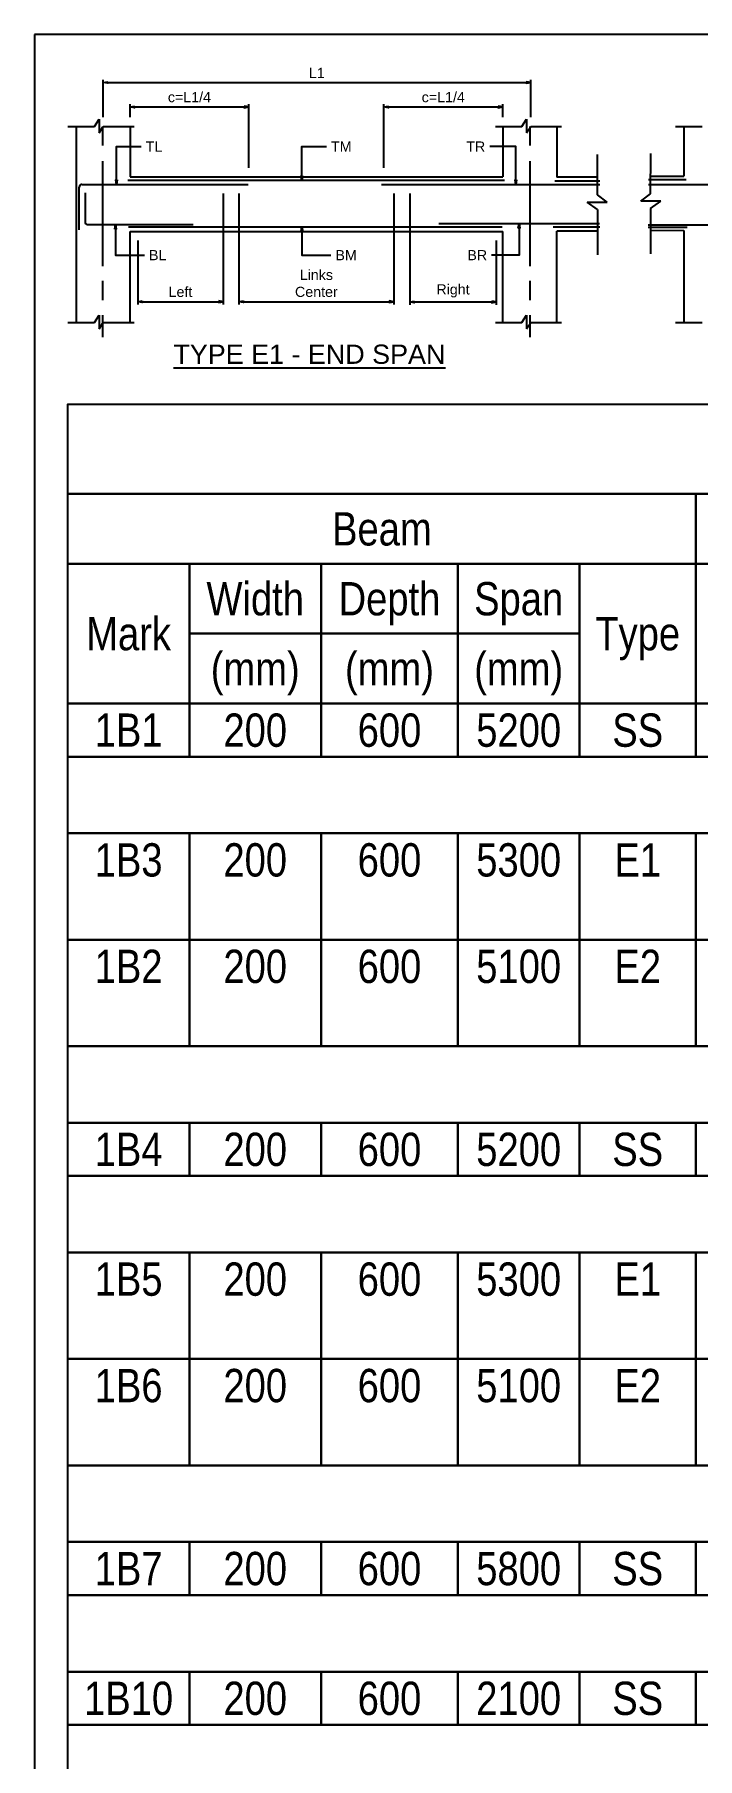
# Model space of a CAD drawing. Extents: x 0 to 206258, y -403073 to 0.
# Drawn here: x 123513 to 125504, y -185036 to -179854 of the extents above; entities that cross this region are included whole.
import ezdxf
from ezdxf.enums import TextEntityAlignment as Align

# ---------------------------------------------------------------- set-up
doc = ezdxf.new("R2010")
doc.units = 0
doc.header["$LTSCALE"] = 1000
for name, color, linetype in [('1', 1, 'Continuous'), ('3', 3, 'Continuous'), ('DIMENSION', 4, 'Continuous'), ('Dimension Line', 5, 'Continuous'), ('INFORMATION', 4, 'Continuous'), ('SHADOW-253', 253, 'Continuous'), ('T200', 231, 'Continuous')]:
    doc.layers.add(name, color=color, linetype=linetype)
for name, color, linetype, true_color in [('Quantity Table Line', 171, 'Continuous', 0xaaaaff), ('Quantity Table Line 2', 171, 'Continuous', 0xaaaaff), ('Quantity Table Text', 8, 'Continuous', 0x414141)]:
    doc.layers.add(name, color=color, linetype=linetype, true_color=true_color)
doc.styles.add('Dimension Text', font='ARIALN.TTF', dxfattribs={"height": 100})
doc.styles.add('Quantity Table Text', font='ARIALN.TTF', dxfattribs={"height": 100})
doc.styles.get("Standard").update_dxf_attribs({"font": 'arial.ttf', "height": 1})
doc.dimstyles.get("Standard").update_dxf_attribs({"dimtxt": 100, "dimasz": 30, "dimexe": 48.3, "dimexo": 103.5, "dimgap": 30, "dimtad": 1, "dimtoh": 1, "dimdec": 1, "dimdsep": 46, "dimtxsty": 'Dimension Text', "dimblk": 'PCDIM_TICK', "dimcen": 0.09, "dimclrd": 5, "dimclre": 5, "dimclrt": 5, "dimadec": 1, "dimazin": 0, "dimtp": 1, "dimtm": 1, "dimtfac": 1, "dimtdec": 4, "dimtofl": 0, "dimtmove": 0, "dimatfit": 3, "dimfxl": 1, "dimtolj": 1, "dimtzin": 0, "dimarcsym": 0})

# ---------------------------------------------------------------- blocks, each defined once
blk = doc.blocks.new('*U2586')
at = {"layer": 'DIMENSION', "transparency": 16777216}
for points in [[(123732.8, -179996.5), (123732.8, -180001.1), (123719.2, -179998.8)], [(124989.5, -179996.5), (124989.5, -180001.1), (125003.1, -179998.8)]]:
    blk.add_hatch(color=7, dxfattribs=at).paths.add_polyline_path(points)
for p, q in [((123719.2, -180103.2), (123719.2, -179990.7)), ((123732.8, -179998.8), (124989.5, -179998.8)), ((125003.1, -180103.2), (125003.1, -179990.7))]:
    blk.add_line(p, q, dxfattribs=at)
for points in [[(123732.8, -179996.5), (123732.8, -180001.1), (123719.2, -179998.8), (123719.2, -179998.8)], [(124989.5, -179996.5), (124989.5, -180001.1), (125003.1, -179998.8), (125003.1, -179998.8)]]:
    blk.add_lwpolyline(points, close=True, dxfattribs=at)
at = {"layer": 'DIMENSION', "color": 40, "transparency": 16777216, "insert": (124361.1, -179969.8), "char_height": 30.61, "width": 30.053, "attachment_point": 5}
blk.add_mtext('\\A1;L1', dxfattribs=at)
blk = doc.blocks.new('PCDIM_TICK')
at = {"layer": 'Dimension Line', "color": 0, "transparency": 33554687}
for p, q in [((1.15, 1.15), (-1.15, -1.15)), ((1.61, 0), (0, 0))]:
    blk.add_line(p, q, dxfattribs=at)
blk = doc.blocks.new('*U2587')
at = {"layer": 'DIMENSION', "transparency": 16777216}
for points in [[(123813.8, -180069.9), (123813.8, -180074.5), (123800.2, -180072.2)], [(124142.8, -180069.9), (124142.8, -180074.5), (124156.4, -180072.2)]]:
    blk.add_hatch(color=7, dxfattribs=at).paths.add_polyline_path(points)
for p, q in [((123800.2, -180103.2), (123800.2, -180064)), ((124156.4, -180254.6), (124156.4, -180064)), ((123813.8, -180072.2), (124142.8, -180072.2))]:
    blk.add_line(p, q, dxfattribs=at)
for points in [[(123813.8, -180069.9), (123813.8, -180074.5), (123800.2, -180072.2), (123800.2, -180072.2)], [(124142.8, -180069.9), (124142.8, -180074.5), (124156.4, -180072.2), (124156.4, -180072.2)]]:
    blk.add_lwpolyline(points, close=True, dxfattribs=at)
at = {"layer": 'DIMENSION', "color": 40, "transparency": 16777216, "insert": (123978.3, -180042.8), "char_height": 30.61, "width": 103.922, "attachment_point": 5}
blk.add_mtext('\\A1;c=L1/4', dxfattribs=at)
blk = doc.blocks.new('*U2588')
at = {"layer": 'DIMENSION', "transparency": 16777216}
for points in [[(124575.7, -180069.9), (124575.7, -180074.5), (124562.1, -180072.2)], [(124905.7, -180069.9), (124905.7, -180074.5), (124919.3, -180072.2)]]:
    blk.add_hatch(color=7, dxfattribs=at).paths.add_polyline_path(points)
for p, q in [((124562.1, -180254.6), (124562.1, -180064)), ((124919.3, -180103.2), (124919.3, -180064)), ((124575.7, -180072.2), (124905.7, -180072.2))]:
    blk.add_line(p, q, dxfattribs=at)
for points in [[(124575.7, -180069.9), (124575.7, -180074.5), (124562.1, -180072.2), (124562.1, -180072.2)], [(124905.7, -180069.9), (124905.7, -180074.5), (124919.3, -180072.2), (124919.3, -180072.2)]]:
    blk.add_lwpolyline(points, close=True, dxfattribs=at)
at = {"layer": 'DIMENSION', "color": 40, "transparency": 16777216, "insert": (124740.7, -180042.8), "char_height": 30.61, "width": 103.922, "attachment_point": 5}
blk.add_mtext('\\A1;c=L1/4', dxfattribs=at)
blk = doc.blocks.new('*U2589')
at = {"layer": 'DIMENSION', "transparency": 16777216}
for points in [[(123836.5, -180655.2), (123836.5, -180659.8), (123822.9, -180657.5)], [(124066.4, -180655.2), (124066.4, -180659.8), (124080, -180657.5)]]:
    blk.add_hatch(color=7, dxfattribs=at).paths.add_polyline_path(points)
for p, q in [((124080, -180332), (124080, -180665.7)), ((123822.9, -180473.5), (123822.9, -180665.7)), ((123836.5, -180657.5), (124066.4, -180657.5))]:
    blk.add_line(p, q, dxfattribs=at)
for points in [[(123836.5, -180655.2), (123836.5, -180659.8), (123822.9, -180657.5), (123822.9, -180657.5)], [(124066.4, -180655.2), (124066.4, -180659.8), (124080, -180657.5), (124080, -180657.5)]]:
    blk.add_lwpolyline(points, close=True, dxfattribs=at)
at = {"layer": 'DIMENSION', "color": 40, "transparency": 16777216, "insert": (123951.4, -180628.1), "char_height": 30.61, "width": 56.248, "attachment_point": 5}
blk.add_mtext('\\A1;Left', dxfattribs=at)
blk = doc.blocks.new('*U2590')
at = {"layer": 'DIMENSION', "transparency": 16777216}
for points in [[(124140.5, -180655.1), (124140.5, -180659.7), (124126.9, -180657.4)], [(124578.5, -180655.1), (124578.5, -180659.7), (124592.1, -180657.4)]]:
    blk.add_hatch(color=7, dxfattribs=at).paths.add_polyline_path(points)
for p, q in [((124126.9, -180332), (124126.9, -180665.6)), ((124592.1, -180332.3), (124592.1, -180665.6)), ((124140.5, -180657.4), (124578.5, -180657.4))]:
    blk.add_line(p, q, dxfattribs=at)
for points in [[(124140.5, -180655.1), (124140.5, -180659.7), (124126.9, -180657.4), (124126.9, -180657.4)], [(124578.5, -180655.1), (124578.5, -180659.7), (124592.1, -180657.4), (124592.1, -180657.4)]]:
    blk.add_lwpolyline(points, close=True, dxfattribs=at)
at = {"layer": 'DIMENSION', "color": 40, "transparency": 16777216, "insert": (124359.5, -180602.5), "char_height": 30.61, "width": 104.968, "attachment_point": 5}
blk.add_mtext('\\A1;Links\\PCenter', dxfattribs=at)
blk = doc.blocks.new('*U2591')
at = {"layer": 'DIMENSION', "transparency": 16777216}
for points in [[(124653.4, -180656), (124653.4, -180660.6), (124639.8, -180658.3)], [(124886.3, -180656), (124886.3, -180660.6), (124899.9, -180658.3)]]:
    blk.add_hatch(color=7, dxfattribs=at).paths.add_polyline_path(points)
for p, q in [((124639.8, -180332.3), (124639.8, -180666.5)), ((124899.9, -180473.5), (124899.9, -180666.5)), ((124653.4, -180658.3), (124886.3, -180658.3))]:
    blk.add_line(p, q, dxfattribs=at)
for points in [[(124653.4, -180656), (124653.4, -180660.6), (124639.8, -180658.3), (124639.8, -180658.3)], [(124886.3, -180656), (124886.3, -180660.6), (124899.9, -180658.3), (124899.9, -180658.3)]]:
    blk.add_lwpolyline(points, close=True, dxfattribs=at)
at = {"layer": 'DIMENSION', "color": 40, "transparency": 16777216, "insert": (124769.9, -180624.9), "char_height": 30.61, "width": 79.675, "attachment_point": 5}
blk.add_mtext('\\A1;Right', dxfattribs=at)

msp = doc.modelspace()

# ---------------------------------------------------------------- hatches: boundary and pattern name
at = {"layer": 'DIMENSION', "transparency": 33554687}
for points in [[(123761.69, -180291.172), (123759.423, -180304.775), (123757.156, -180291.172)], [(124318.272, -180279.317), (124316.005, -180292.919), (124313.738, -180279.317)], [(124960.73, -180291.531), (124958.463, -180305.134), (124956.196, -180291.531)], [(123753.918, -180439.174), (123756.185, -180425.572), (123758.452, -180439.174)], [(124966.044, -180436.49), (124968.312, -180422.887), (124970.579, -180436.49)], [(124313.91, -180446.385), (124316.177, -180432.782), (124318.444, -180446.385)]]:
    msp.add_hatch(color=7, dxfattribs=at).paths.add_polyline_path(points)

# ---------------------------------------------------------------- linework, layer by layer
at = {"layer": '1', "transparency": 33554687}
for p, q in [((123647.119, -180441.464), (123647.119, -180312.936)), ((123655.281, -180304.775), (124155.169, -180304.775)), ((124924.173, -180292.919), (123793.226, -180292.919)), ((124554.827, -180305.134), (125210.823, -180305.134)), ((125075.773, -180293.732), (125210.548, -180293.732)), ((125356.64, -180305.394), (125980.407, -180305.394)), ((125470.312, -180291.285), (125356.757, -180290.707)), ((123664.879, -180330.276), (123664.879, -180417.41)), ((123673.041, -180425.572), (123989.29, -180425.572)), ((124727.057, -180422.887), (125209.566, -180422.887)), ((125356.193, -180426.191), (125814.528, -180426.191)), ((123795.213, -180432.782), (124917.437, -180432.782)), ((125070.716, -180432.835), (125210.655, -180432.835)), ((125472.628, -180434.54), (125355.652, -180434.54))]:
    msp.add_line(p, q, dxfattribs=at)
for centre, start, end in [((123655.281, -180312.936), 90, 180), ((123673.041, -180417.41), 180, 270)]:
    msp.add_arc(centre, 8.162, start, end, dxfattribs=at)
at = {"layer": '3', "transparency": 33554687}
for p, q in [((123637.93, -180130.472), (123637.93, -180719.841)), ((123800.243, -180130.441), (123800.243, -180281.824)), ((124919.336, -180130.441), (124919.336, -180281.824)), ((125081.388, -180130.441), (125081.388, -180283.048)), ((125463.168, -180130.472), (125463.168, -180280.479)), ((123800.243, -180281.824), (124919.336, -180281.824)), ((125203.83, -180283.048), (125081.388, -180283.048)), ((125363.52, -180280.051), (125463.168, -180280.479)), ((123800.542, -180719.536), (123800.542, -180446.256)), ((123800.542, -180446.256), (124919.255, -180446.256)), ((124919.255, -180719.567), (124919.255, -180446.256)), ((125081.819, -180719.536), (125081.819, -180445.803)), ((125203.771, -180445.803), (125081.819, -180445.803)), ((125362.882, -180442.806), (125463.168, -180443.236)), ((125463.168, -180443.236), (125463.168, -180719.841))]:
    msp.add_line(p, q, dxfattribs=at)
at = {"layer": 'DIMENSION', "transparency": 33554687}
for points in [[(123759.423, -180291.172), (123759.423, -180191.146), (123833.339, -180191.146)], [(124316.005, -180279.317), (124316.005, -180191.146), (124389.921, -180191.146)], [(124958.463, -180291.531), (124958.463, -180191.146), (124880.305, -180191.146)], [(123756.185, -180439.174), (123756.185, -180517.535), (123843.207, -180517.535)], [(124316.177, -180446.385), (124316.177, -180517.535), (124403.199, -180517.535)], [(124968.312, -180436.49), (124968.312, -180517.535), (124885.945, -180517.535)]]:
    msp.add_lwpolyline(points, dxfattribs=at)
for points in [[(123761.69, -180291.172), (123759.423, -180304.775), (123757.156, -180291.172), (123757.156, -180291.172)], [(124318.272, -180279.317), (124316.005, -180292.919), (124313.738, -180279.317), (124313.738, -180279.317)], [(124960.73, -180291.531), (124958.463, -180305.134), (124956.196, -180291.531), (124956.196, -180291.531)], [(123753.918, -180439.174), (123756.185, -180425.572), (123758.452, -180439.174), (123758.452, -180439.174)], [(124966.044, -180436.49), (124968.312, -180422.887), (124970.579, -180436.49), (124970.579, -180436.49)], [(124313.91, -180446.385), (124316.177, -180432.782), (124318.444, -180446.385), (124318.444, -180446.385)]]:
    msp.add_lwpolyline(points, close=True, dxfattribs=at)
at = {"layer": 'INFORMATION', "transparency": 33554687}
for p, q in [((123692.79, -180130.441), (123706.921, -180108.477)), ((123706.921, -180108.477), (123706.921, -180150.21)), ((124976.747, -180130.441), (124990.877, -180108.477)), ((124990.877, -180108.477), (124990.877, -180150.21)), ((123613.032, -180130.441), (123692.79, -180130.441)), ((123706.921, -180150.21), (123719.167, -180130.441)), ((123719.167, -180130.441), (123812.114, -180130.441)), ((124896.988, -180130.441), (124976.747, -180130.441)), ((124990.877, -180150.21), (125003.124, -180130.441)), ((125003.124, -180130.441), (125095.377, -180130.441)), ((125438.27, -180130.441), (125518.028, -180130.441)), ((125203.83, -180336.065), (125203.83, -180215.074)), ((125363.293, -180333.068), (125363.812, -180212.079)), ((125203.771, -180380.642), (125172.565, -180358.163)), ((125172.565, -180358.163), (125233.188, -180358.163)), ((125203.771, -180380.642), (125203.771, -180517.042)), ((125233.188, -180358.163), (125203.83, -180336.065)), ((125333.84, -180355.04), (125363.293, -180333.068)), ((125394.463, -180355.3), (125333.84, -180355.04)), ((125363.161, -180377.645), (125362.577, -180514.044)), ((125363.161, -180377.645), (125394.463, -180355.3)), ((123613.032, -180719.536), (123692.79, -180719.536)), ((123692.79, -180719.536), (123706.921, -180697.572)), ((123706.921, -180697.572), (123706.921, -180739.305)), ((123706.921, -180739.305), (123719.167, -180719.536)), ((123719.167, -180719.536), (123812.114, -180719.536)), ((124896.988, -180719.536), (124976.747, -180719.536)), ((124976.747, -180719.536), (124990.877, -180697.572)), ((124990.877, -180697.572), (124990.877, -180739.305)), ((124990.877, -180739.305), (125003.124, -180719.536)), ((125003.124, -180719.536), (125096.07, -180719.536)), ((125438.27, -180719.536), (125518.028, -180719.536))]:
    msp.add_line(p, q, dxfattribs=at)
at = {"layer": 'Quantity Table Line', "transparency": 33554687}
msp.add_lwpolyline([(123513.032, -248555.174), (132369.275, -248555.174), (132369.275, -179854.284), (123513.032, -179854.284), (123513.032, -248555.174)], dxfattribs=at)
at = {"layer": 'Quantity Table Line 2', "transparency": 33554687}
for points in [[(123613.032, -181235.174), (123613.032, -180965.174), (132269.275, -180965.174), (132269.275, -181235.174)], [(123613.032, -181445.174), (123613.032, -181235.174), (125499.446, -181235.174), (125499.446, -181445.174)], [(125499.446, -181445.174), (125499.446, -181235.174), (127420.8, -181235.174), (127420.8, -181445.174)], [(123613.032, -181865.174), (123613.032, -181445.174), (123978.179, -181445.174), (123978.179, -181865.174)], [(123978.179, -181655.174), (123978.179, -181445.174), (124373.665, -181445.174), (124373.665, -181655.174)], [(124373.665, -181655.174), (124373.665, -181445.174), (124784.516, -181445.174), (124784.516, -181655.174)], [(124784.516, -181655.174), (124784.516, -181445.174), (125149.663, -181445.174), (125149.663, -181655.174)], [(125149.663, -181865.174), (125149.663, -181445.174), (125499.446, -181445.174), (125499.446, -181865.174)], [(125499.446, -181865.174), (125499.446, -181445.174), (126139.898, -181445.174), (126139.898, -181865.174)], [(123978.179, -181865.174), (123978.179, -181655.174), (124373.665, -181655.174), (124373.665, -181865.174)], [(124373.665, -181865.174), (124373.665, -181655.174), (124784.516, -181655.174), (124784.516, -181865.174)], [(124784.516, -181865.174), (124784.516, -181655.174), (125149.663, -181655.174), (125149.663, -181865.174)], [(123613.032, -182025.174), (123613.032, -181865.174), (123978.179, -181865.174), (123978.179, -182025.174)], [(123978.179, -182025.174), (123978.179, -181865.174), (124373.665, -181865.174), (124373.665, -182025.174)], [(124373.665, -182025.174), (124373.665, -181865.174), (124784.516, -181865.174), (124784.516, -182025.174)], [(124784.516, -182025.174), (124784.516, -181865.174), (125149.663, -181865.174), (125149.663, -182025.174)], [(125149.663, -182025.174), (125149.663, -181865.174), (125499.446, -181865.174), (125499.446, -182025.174)], [(125499.446, -182025.174), (125499.446, -181865.174), (126139.898, -181865.174), (126139.898, -182025.174)], [(123613.032, -182255.174), (123613.032, -182025.174), (132269.275, -182025.174), (132269.275, -182255.174)], [(123613.032, -182575.174), (123613.032, -182255.174), (123978.179, -182255.174), (123978.179, -182575.174)], [(123978.179, -182575.174), (123978.179, -182255.174), (124373.665, -182255.174), (124373.665, -182575.174)], [(124373.665, -182575.174), (124373.665, -182255.174), (124784.516, -182255.174), (124784.516, -182575.174)], [(124784.516, -182575.174), (124784.516, -182255.174), (125149.663, -182255.174), (125149.663, -182575.174)], [(125149.663, -182575.174), (125149.663, -182255.174), (125499.446, -182255.174), (125499.446, -182575.174)], [(125499.446, -182575.174), (125499.446, -182255.174), (126139.898, -182255.174), (126139.898, -182575.174)], [(123613.032, -182895.174), (123613.032, -182575.174), (123978.179, -182575.174), (123978.179, -182895.174)], [(123978.179, -182895.174), (123978.179, -182575.174), (124373.665, -182575.174), (124373.665, -182895.174)], [(124373.665, -182895.174), (124373.665, -182575.174), (124784.516, -182575.174), (124784.516, -182895.174)], [(124784.516, -182895.174), (124784.516, -182575.174), (125149.663, -182575.174), (125149.663, -182895.174)], [(125149.663, -182895.174), (125149.663, -182575.174), (125499.446, -182575.174), (125499.446, -182895.174)], [(125499.446, -182895.174), (125499.446, -182575.174), (126139.898, -182575.174), (126139.898, -182895.174)], [(123613.032, -183125.174), (123613.032, -182895.174), (132269.275, -182895.174), (132269.275, -183125.174)], [(123613.032, -183285.174), (123613.032, -183125.174), (123978.179, -183125.174), (123978.179, -183285.174)], [(123978.179, -183285.174), (123978.179, -183125.174), (124373.665, -183125.174), (124373.665, -183285.174)], [(124373.665, -183285.174), (124373.665, -183125.174), (124784.516, -183125.174), (124784.516, -183285.174)], [(124784.516, -183285.174), (124784.516, -183125.174), (125149.663, -183125.174), (125149.663, -183285.174)], [(125149.663, -183285.174), (125149.663, -183125.174), (125499.446, -183125.174), (125499.446, -183285.174)], [(125499.446, -183285.174), (125499.446, -183125.174), (126139.898, -183125.174), (126139.898, -183285.174)], [(123613.032, -183515.174), (123613.032, -183285.174), (132269.275, -183285.174), (132269.275, -183515.174)], [(123613.032, -183835.174), (123613.032, -183515.174), (123978.179, -183515.174), (123978.179, -183835.174)], [(123978.179, -183835.174), (123978.179, -183515.174), (124373.665, -183515.174), (124373.665, -183835.174)], [(124373.665, -183835.174), (124373.665, -183515.174), (124784.516, -183515.174), (124784.516, -183835.174)], [(124784.516, -183835.174), (124784.516, -183515.174), (125149.663, -183515.174), (125149.663, -183835.174)], [(125149.663, -183835.174), (125149.663, -183515.174), (125499.446, -183515.174), (125499.446, -183835.174)], [(125499.446, -183835.174), (125499.446, -183515.174), (126139.898, -183515.174), (126139.898, -183835.174)], [(123613.032, -184155.174), (123613.032, -183835.174), (123978.179, -183835.174), (123978.179, -184155.174)], [(123978.179, -184155.174), (123978.179, -183835.174), (124373.665, -183835.174), (124373.665, -184155.174)], [(124373.665, -184155.174), (124373.665, -183835.174), (124784.516, -183835.174), (124784.516, -184155.174)], [(124784.516, -184155.174), (124784.516, -183835.174), (125149.663, -183835.174), (125149.663, -184155.174)], [(125149.663, -184155.174), (125149.663, -183835.174), (125499.446, -183835.174), (125499.446, -184155.174)], [(125499.446, -184155.174), (125499.446, -183835.174), (126139.898, -183835.174), (126139.898, -184155.174)], [(123613.032, -184385.174), (123613.032, -184155.174), (132269.275, -184155.174), (132269.275, -184385.174)], [(123613.032, -184545.174), (123613.032, -184385.174), (123978.179, -184385.174), (123978.179, -184545.174)], [(123978.179, -184545.174), (123978.179, -184385.174), (124373.665, -184385.174), (124373.665, -184545.174)], [(124373.665, -184545.174), (124373.665, -184385.174), (124784.516, -184385.174), (124784.516, -184545.174)], [(124784.516, -184545.174), (124784.516, -184385.174), (125149.663, -184385.174), (125149.663, -184545.174)], [(125149.663, -184545.174), (125149.663, -184385.174), (125499.446, -184385.174), (125499.446, -184545.174)], [(125499.446, -184545.174), (125499.446, -184385.174), (126139.898, -184385.174), (126139.898, -184545.174)], [(123613.032, -184775.174), (123613.032, -184545.174), (132269.275, -184545.174), (132269.275, -184775.174)], [(123613.032, -184935.174), (123613.032, -184775.174), (123978.179, -184775.174), (123978.179, -184935.174)], [(123978.179, -184935.174), (123978.179, -184775.174), (124373.665, -184775.174), (124373.665, -184935.174)], [(124373.665, -184935.174), (124373.665, -184775.174), (124784.516, -184775.174), (124784.516, -184935.174)], [(124784.516, -184935.174), (124784.516, -184775.174), (125149.663, -184775.174), (125149.663, -184935.174)], [(125149.663, -184935.174), (125149.663, -184775.174), (125499.446, -184775.174), (125499.446, -184935.174)], [(125499.446, -184935.174), (125499.446, -184775.174), (126139.898, -184775.174), (126139.898, -184935.174)], [(123613.032, -185165.174), (123613.032, -184935.174), (132269.275, -184935.174), (132269.275, -185165.174)]]:
    msp.add_lwpolyline(points, close=True, dxfattribs=at)
at = {"layer": 'SHADOW-253', "transparency": 33554687}
for p, q in [((123718.009, -180188.2), (123718.009, -180130.423)), ((125001.648, -180188.2), (125001.648, -180130.423)), ((123718.009, -180550.691), (123718.009, -180235.148)), ((125001.648, -180550.691), (125001.648, -180235.148)), ((123718.009, -180652.508), (123718.009, -180594.278)), ((125001.648, -180652.508), (125001.648, -180594.278)), ((123718.009, -180764.206), (123718.009, -180697.457)), ((125001.648, -180764.206), (125001.648, -180697.457))]:
    msp.add_line(p, q, dxfattribs=at)

# ---------------------------------------------------------------- texts
at = {"layer": 'DIMENSION', "color": 40, "transparency": 33554687, "char_height": 30.6064}
for s, insert, width, attachment_point in [('\\A1;TL', (123846.942, -180175.843), 45.11382, 1), ('\\A1;TM', (124403.524, -180175.843), 45.11382, 1), ('\\A1;TR', (124866.702, -180206.449), 53.11236, 9), ('\\A1;BL', (123856.81, -180502.232), 44.31302, 1), ('\\A1;BM', (124416.802, -180502.232), 44.31302, 1), ('\\A1;BR', (124872.436, -180532.838), 30.92425, 9)]:
    msp.add_mtext(s, dxfattribs=dict(at, insert=insert, width=width, attachment_point=attachment_point))
at = {"layer": 'Quantity Table Text', "transparency": 33554687, "style": 'Quantity Table Text'}
for s, p in [('Beam', (124556.239, -181340.174)), ('Width', (124175.922, -181550.174)), ('Depth', (124579.091, -181550.174)), ('Span', (124967.09, -181550.174)), ('Mark', (123795.606, -181655.174)), ('Type', (125324.555, -181655.174)), ('(mm)', (124175.922, -181760.174)), ('(mm)', (124579.091, -181760.174)), ('(mm)', (124967.09, -181760.174)), ('1B1', (123795.606, -181945.174)), ('200', (124175.922, -181945.174)), ('600', (124579.091, -181945.174)), ('5200', (124967.09, -181945.174)), ('SS', (125324.555, -181945.174)), ('1B4', (123795.606, -183205.174)), ('200', (124175.922, -183205.174)), ('600', (124579.091, -183205.174)), ('5200', (124967.09, -183205.174)), ('SS', (125324.555, -183205.174)), ('1B7', (123795.606, -184465.174)), ('200', (124175.922, -184465.174)), ('600', (124579.091, -184465.174)), ('5800', (124967.09, -184465.174)), ('SS', (125324.555, -184465.174)), ('1B10', (123795.606, -184855.174)), ('200', (124175.922, -184855.174)), ('600', (124579.091, -184855.174)), ('2100', (124967.09, -184855.174)), ('SS', (125324.555, -184855.174))]:
    msp.add_text(s, height=100, dxfattribs=at).set_placement(p, align=Align.MIDDLE_CENTER)
for s, p in [('1B3', (123795.606, -182285.174)), ('200', (124175.922, -182285.174)), ('600', (124579.091, -182285.174)), ('5300', (124967.09, -182285.174)), ('E1', (125324.555, -182285.174)), ('1B2', (123795.606, -182605.174)), ('200', (124175.922, -182605.174)), ('600', (124579.091, -182605.174)), ('5100', (124967.09, -182605.174)), ('E2', (125324.555, -182605.174)), ('1B5', (123795.606, -183545.174)), ('200', (124175.922, -183545.174)), ('600', (124579.091, -183545.174)), ('5300', (124967.09, -183545.174)), ('E1', (125324.555, -183545.174)), ('1B6', (123795.606, -183865.174)), ('200', (124175.922, -183865.174)), ('600', (124579.091, -183865.174)), ('5100', (124967.09, -183865.174)), ('E2', (125324.555, -183865.174))]:
    msp.add_text(s, height=100, dxfattribs=at).set_placement(p, align=Align.TOP_CENTER)
at = {"layer": 'T200', "transparency": 33554687}
msp.add_text('%%uTYPE E1 - END SPAN', height=57.81206, dxfattribs=at).set_placement((124338.612, -180815.3), align=Align.MIDDLE_CENTER)

# ---------------------------------------------------------------- dimensions: what is measured, and where the dimension line sits
at = {"layer": 'DIMENSION', "transparency": 33554687}
for base, p1, p2, text, picture, middle in [((125003.124, -179998.816), (123719.167, -180130.441), (125003.124, -180130.441), 'L1', '*U2586', (124361.145, -179969.848)), ((124156.395, -180072.19), (123800.243, -180130.441), (124156.395, -180281.824), 'c=L1/4', '*U2587', (123978.319, -180042.773)), ((124919.336, -180072.19), (124562.06, -180281.824), (124919.336, -180130.441), 'c=L1/4', '*U2588', (124740.698, -180042.773)), ((124079.998, -180657.493), (123822.851, -180446.256), (124079.998, -180304.775), 'Left', '*U2589', (123951.425, -180628.075)), ((124592.063, -180657.398), (124126.936, -180304.775), (124592.063, -180305.134), 'Links\\PCenter', '*U2590', (124359.5, -180602.454)), ((124899.894, -180658.291), (124639.81, -180305.134), (124899.894, -180446.256), 'Right', '*U2591', (124769.852, -180624.885))]:
    dim = msp.add_linear_dim(base=base, p1=p1, p2=p2, text=text, dimstyle='Standard', override={"dimscale": 13.602839, "dimtxt": 2.25, "dimasz": 1, "dimexe": 2, "dimexo": 0.6, "dimgap": 1, "dimtad": 1, "dimtih": 0, "dimdec": 2, "dimlfac": 1, "dimzin": 5, "dimlunit": 2, "dimpost": '', "dimtxsty": 'Dimension Text', "dimblk": 'PCDIM_TICK', "dimse1": 1, "dimse2": 1, "dimsd2": 0, "dimclrd": 5, "dimclre": 5, "dimclrt": 5, "dimaunit": 0, "dimadec": 1, "dimazin": 0, "dimtol": 0, "dimtp": 0, "dimtm": 0, "dimtmove": 0}, dxfattribs=at)
    dim.commit()
    dim.dimension.update_dxf_attribs({"geometry": picture, "text_midpoint": middle})

doc.saveas('drawing.dxf')
